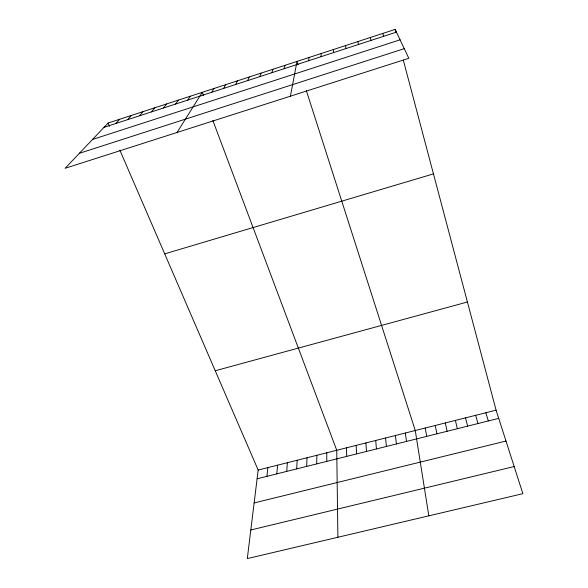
<?xml version="1.0" encoding="UTF-8"?>
<svg xmlns="http://www.w3.org/2000/svg" width="588" height="588" viewBox="0 0 588 588"><rect width="100%" height="100%" fill="white"/><g stroke="black" fill="none" stroke-linecap="round" stroke-linejoin="round"><path stroke-width="0.88" d="M326.759 461.374L326.796 452.789M316.697 463.888L316.881 455.281M306.671 466.402L307.01 457.773M321.033 56.691L321.195 53.53M296.683 468.901L297.168 460.25M286.731 471.385L287.363 462.712M276.816 473.869L277.595 465.174M266.937 476.339L267.863 467.622M308.671 60.718L309.06 57.484M119.893 150.249L258.169 470.062L247.305 558.6L522.872 493.677L496.088 410.167L403.295 60.086M290.421 96.189L296.984 61.424L298.05 64.753M284.1 68.715L284.952 65.349M271.906 72.684L272.986 69.252M259.764 76.638L261.065 73.14M247.673 80.578L249.202 77.013M235.641 84.496L237.39 80.865M223.661 88.398L225.63 84.701M211.739 92.279L213.922 88.516M177.032 132.484L202.265 92.316L203.477 95.535M187.69 100.107L190.314 96.219M175.569 104.054L178.414 100.1M163.508 107.979L166.566 103.966M151.498 111.889L154.769 107.81M139.547 115.785L143.031 111.639M127.647 119.658L131.344 115.454M115.807 123.517L119.709 119.246M108.126 123.024L65.128 168.3L408.814 58.293L395.165 29.4L108.126 123.024L109.566 126.354M104.017 127.353L396.452 32.134M92.514 139.466L400.083 39.815M79.365 153.314L404.265 48.657M164.691 253.869L433.459 173.879M215.23 370.763L467.423 302.004M258.169 470.062L496.088 410.167M257.096 478.801L498.72 418.355M254.134 502.938L505.989 441.044M250.819 529.979L514.169 466.549M212.849 120.481L336.74 450.283L337.894 537.256M382.692 33.465L383.736 36.272M306.319 90.559L415.26 430.512L428.821 515.83M485.857 412.739L488.319 420.957M475.663 415.304L477.956 423.544M370.278 37.514L371.079 40.396M395.165 29.4L396.077 32.847M465.505 417.862L467.636 426.131M455.377 420.413L457.346 428.703M445.292 422.956L447.1 431.261M435.245 425.484L436.891 433.819M357.923 41.55L358.482 44.497M425.234 428.005L426.726 436.362M405.323 433.018L406.499 441.426M395.415 435.51L396.437 443.94M345.626 45.555L345.942 48.583M385.552 437.994L386.419 446.446M375.717 440.471L376.43 448.945M365.92 442.933L366.486 451.437M356.159 445.395L356.571 453.914M346.435 447.843L346.7 456.384M333.381 49.554L333.462 52.648"/></g></svg>
